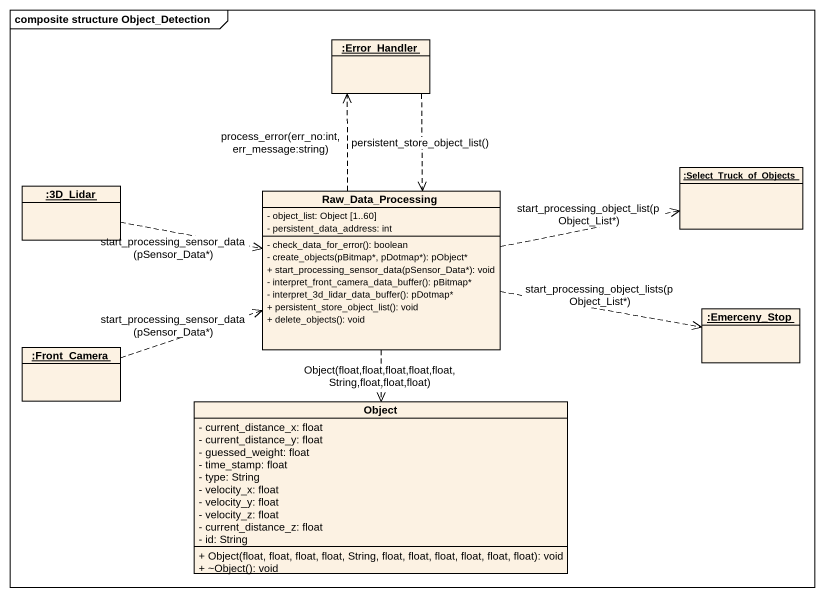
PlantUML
@startuml
mainframe composite structure Object_Detection
hide circle
hide empty members
skinparam classAttributeIconSize 0
object ":Error_Handler" as Error_Handler
object ":Select_Truck_of_Objects" as Select_Truck_of_Objects
object ":3D_Lidar" as o3D_Lidar
class Raw_Data_Processing {
  - object_list: Object [1..60]
  - persistent_data_address: int
  - check_data_for_error(): boolean
  - create_objects(pBitmap*, pDotmap*): pObject*
  + start_processing_sensor_data(pSensor_Data*): void
  - interpret_front_camera_data_buffer(): pBitmap*
  - interpret_3d_lidar_data_buffer(): pDotmap*
  + persistent_store_object_list(): void
  + delete_objects(): void
}
object ":Emerceny_Stop" as Emerceny_Stop
object ":Front_Camera" as Front_Camera
class "Object" as Object_ {
  - current_distance_x: float
  - current_distance_y: float
  - guessed_weight: float
  - time_stamp: float
  - type: String
  - velocity_x: float
  - velocity_y: float
  - velocity_z: float
  - current_distance_z: float
  - id: String
  + Object(float, float, float, float, String, float, float, float, float, float, float): void
  + ~Object(): void
}
Error_Handler ..> Raw_Data_Processing : persistent_store_object_list()
o3D_Lidar .right.> Raw_Data_Processing : start_processing_sensor_data (pSensor_Data*)
Raw_Data_Processing .up.> Error_Handler : process_error(err_no:int, err_message:string)
Raw_Data_Processing .right.> Select_Truck_of_Objects : start_processing_object_list(pObject_List*)
Raw_Data_Processing .right.> Emerceny_Stop : start_processing_object_lists(pObject_List*)
Raw_Data_Processing ..> Object_ : Object(float,float,float,float,float,String,float,float,float)
Front_Camera .right.> Raw_Data_Processing : start_processing_sensor_data (pSensor_Data*)
@enduml
